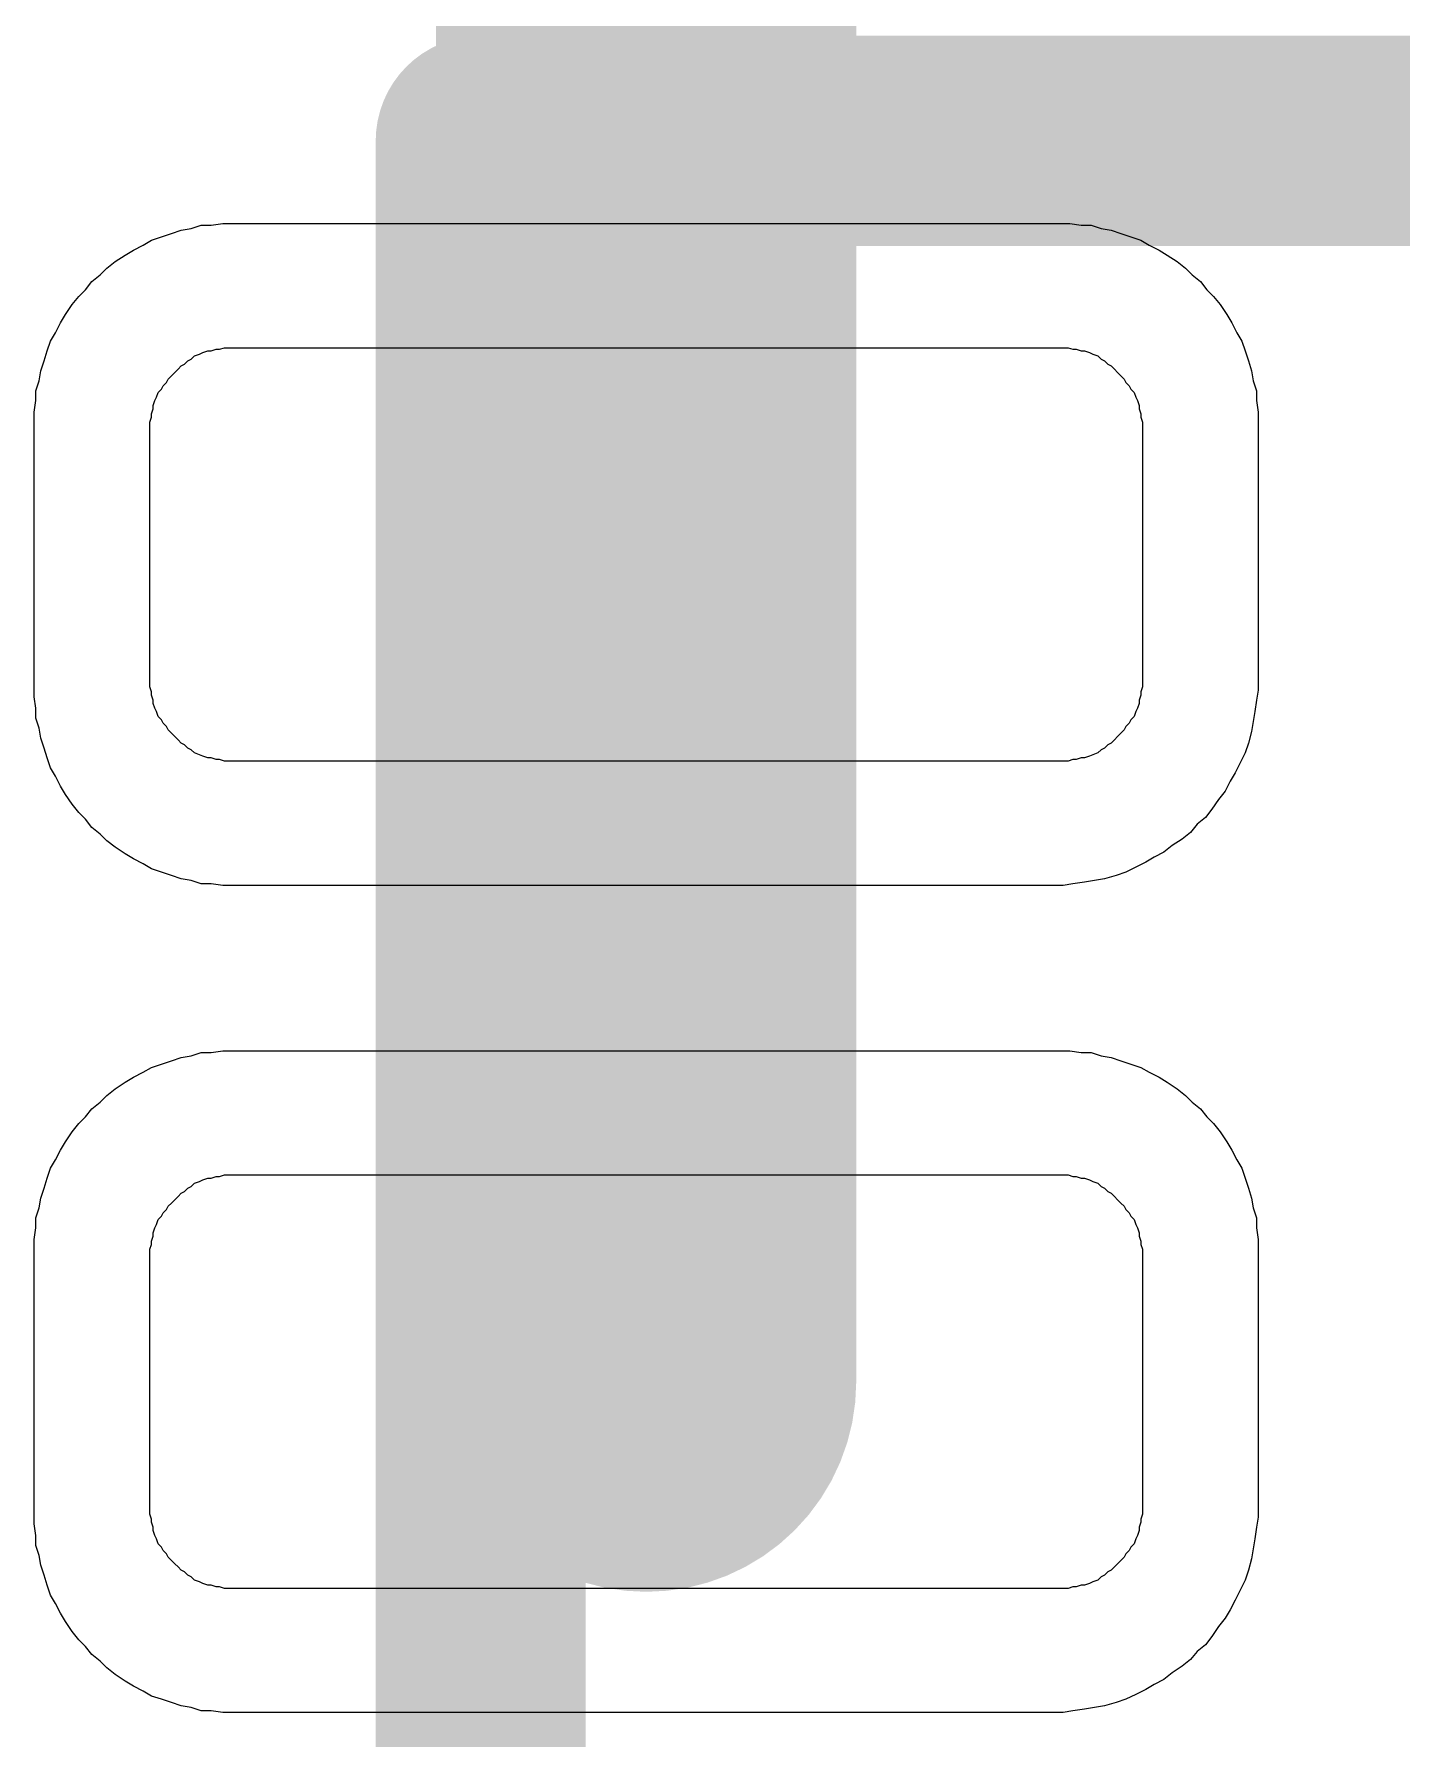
# Model space of a CAD drawing. Header units: inches. Extents: x -0.01 to 1.52, y -0.01 to 0.64.
# Drawn here: x 0.47461 to 0.50716, y 0.38422 to 0.42479 of the extents above; entities that cross this region are included whole.
import ezdxf

# ---------------------------------------------------------------- set-up
doc = ezdxf.new("R2010")
doc.units = ezdxf.units.IN
doc.header["$MEASUREMENT"] = 0
for name, color, linetype in [('Mechanical 13', 56, 'Continuous'), ('Top Layer', 1, 'Continuous'), ('Top Paste', 8, 'Continuous'), ('Top Solder', 216, 'Continuous')]:
    doc.layers.add(name, color=color, linetype=linetype)

# ---------------------------------------------------------------- blocks, each defined once
blk = doc.blocks.new('IC_TPS63900DSKR_16')
at = {"layer": 'Top Layer'}
for points in [[(-0.047244, 0.041339), (-0.043307, 0.041339), (-0.043307, 0.037402), (-0.047244, 0.037402)], [(-0.047244, 0.021653), (-0.043307, 0.021653), (-0.043307, 0.017716), (-0.047244, 0.017716)]]:
    blk.add_hatch(color=1, dxfattribs=at).paths.add_polyline_path(points)
at = {"layer": 'Mechanical 13'}
for points in [[(-0.049213, -0.049213, 0.005, 0.005, 0), (-0.049213, 0.049213, 0.005, 0.005, 0)], [(-0.049213, 0.049213, 0.005, 0.005, 0), (0.049213, 0.049213, 0.005, 0.005, 0)]]:
    blk.add_lwpolyline(points, format="xyseb", dxfattribs=at)
blk.add_lwpolyline([(-0.050463, 0.049213, 0.0025, 0.0025, 1), (-0.047963, 0.049213, 0.0025, 0.0025, 1)], format="xyseb", close=True, dxfattribs=at)
blk.add_lwpolyline([(-0.050463, 0.049213, 0.0025, 0.0025, 1), (-0.047963, 0.049213, 0.0025, 0.0025, 1)], format="xyseb", close=True, dxfattribs=at)
at = {"layer": 'Top Layer'}
for p, q in [((-0.05563, 0.044213), (-0.055512, 0.044252)), ((-0.055512, 0.044252), (-0.055433, 0.044252)), ((-0.055433, 0.044252), (-0.055315, 0.044291)), ((-0.055315, 0.044291), (-0.035236, 0.044291)), ((-0.035236, 0.044291), (-0.035118, 0.044252)), ((-0.035118, 0.044252), (-0.035039, 0.044252)), ((-0.035039, 0.044252), (-0.034921, 0.044213)), ((-0.056417, 0.043779), (-0.056339, 0.043858)), ((-0.056339, 0.043858), (-0.05626, 0.043898)), ((-0.05626, 0.043898), (-0.056181, 0.043976)), ((-0.056181, 0.043976), (-0.056102, 0.044016)), ((-0.056102, 0.044016), (-0.056024, 0.044095)), ((-0.056024, 0.044095), (-0.055905, 0.044134)), ((-0.055905, 0.044134), (-0.055827, 0.044173)), ((-0.055827, 0.044173), (-0.055709, 0.044213)), ((-0.055709, 0.044213), (-0.05563, 0.044213)), ((-0.034921, 0.044213), (-0.034842, 0.044213)), ((-0.034842, 0.044213), (-0.034724, 0.044173)), ((-0.034724, 0.044173), (-0.034646, 0.044134)), ((-0.034646, 0.044134), (-0.034528, 0.044095)), ((-0.034528, 0.044095), (-0.034449, 0.044016)), ((-0.034449, 0.044016), (-0.03437, 0.043976)), ((-0.03437, 0.043976), (-0.034291, 0.043898)), ((-0.034291, 0.043898), (-0.034213, 0.043858)), ((-0.034213, 0.043858), (-0.034134, 0.043779)), ((-0.056772, 0.043386), (-0.056693, 0.043465)), ((-0.056693, 0.043465), (-0.056654, 0.043543)), ((-0.056654, 0.043543), (-0.056575, 0.043622)), ((-0.056575, 0.043622), (-0.056496, 0.043701)), ((-0.056496, 0.043701), (-0.056417, 0.043779)), ((-0.034134, 0.043779), (-0.034055, 0.043701)), ((-0.034055, 0.043701), (-0.033976, 0.043622)), ((-0.033976, 0.043622), (-0.033898, 0.043543)), ((-0.033898, 0.043543), (-0.033858, 0.043465)), ((-0.033858, 0.043465), (-0.033779, 0.043386)), ((-0.057008, 0.042913), (-0.056968, 0.043032)), ((-0.056968, 0.043032), (-0.056929, 0.04311)), ((-0.056929, 0.04311), (-0.05689, 0.043228)), ((-0.05689, 0.043228), (-0.056811, 0.043307)), ((-0.056811, 0.043307), (-0.056772, 0.043386)), ((-0.033779, 0.043386), (-0.03374, 0.043307)), ((-0.03374, 0.043307), (-0.033661, 0.043228)), ((-0.033661, 0.043228), (-0.033622, 0.04311)), ((-0.033622, 0.04311), (-0.033583, 0.043032)), ((-0.033583, 0.043032), (-0.033543, 0.042913)), ((-0.057087, 0.04252), (-0.057047, 0.042638)), ((-0.057047, 0.042716), (-0.057008, 0.042835)), ((-0.057047, 0.042638), (-0.057047, 0.042716)), ((-0.057008, 0.042835), (-0.057008, 0.042913)), ((-0.033543, 0.042913), (-0.033543, 0.042835)), ((-0.033543, 0.042835), (-0.033504, 0.042716)), ((-0.033504, 0.042716), (-0.033504, 0.042638)), ((-0.033504, 0.042638), (-0.033465, 0.04252)), ((-0.057087, 0.042441), (-0.057087, 0.04252)), ((-0.057087, 0.042323), (-0.057087, 0.042441)), ((-0.057087, 0.036417), (-0.057087, 0.042323)), ((-0.033465, 0.04252), (-0.033465, 0.042441)), ((-0.033465, 0.042441), (-0.033465, 0.042323)), ((-0.033465, 0.042323), (-0.033465, 0.036417)), ((-0.057087, 0.036299), (-0.057087, 0.036417)), ((-0.057087, 0.036221), (-0.057087, 0.036299)), ((-0.057047, 0.036102), (-0.057087, 0.036221)), ((-0.033465, 0.036221), (-0.033504, 0.036102)), ((-0.033465, 0.036417), (-0.033465, 0.036299)), ((-0.033465, 0.036299), (-0.033465, 0.036221)), ((-0.057047, 0.036024), (-0.057047, 0.036102)), ((-0.057008, 0.035905), (-0.057047, 0.036024)), ((-0.057008, 0.035827), (-0.057008, 0.035905)), ((-0.056968, 0.035709), (-0.057008, 0.035827)), ((-0.056929, 0.03563), (-0.056968, 0.035709)), ((-0.033583, 0.035709), (-0.033622, 0.03563)), ((-0.033543, 0.035827), (-0.033583, 0.035709)), ((-0.033504, 0.036024), (-0.033543, 0.035905)), ((-0.033543, 0.035905), (-0.033543, 0.035827)), ((-0.033504, 0.036102), (-0.033504, 0.036024)), ((-0.05689, 0.035512), (-0.056929, 0.03563)), ((-0.056811, 0.035433), (-0.05689, 0.035512)), ((-0.056772, 0.035354), (-0.056811, 0.035433)), ((-0.056693, 0.035276), (-0.056772, 0.035354)), ((-0.033779, 0.035354), (-0.033858, 0.035276)), ((-0.03374, 0.035433), (-0.033779, 0.035354)), ((-0.033661, 0.035512), (-0.03374, 0.035433)), ((-0.033622, 0.03563), (-0.033661, 0.035512)), ((-0.056654, 0.035197), (-0.056693, 0.035276)), ((-0.056575, 0.035118), (-0.056654, 0.035197)), ((-0.056496, 0.035039), (-0.056575, 0.035118)), ((-0.056417, 0.034961), (-0.056496, 0.035039)), ((-0.056339, 0.034882), (-0.056417, 0.034961)), ((-0.034134, 0.034961), (-0.034213, 0.034882)), ((-0.034055, 0.035039), (-0.034134, 0.034961)), ((-0.033976, 0.035118), (-0.034055, 0.035039)), ((-0.033898, 0.035197), (-0.033976, 0.035118)), ((-0.033858, 0.035276), (-0.033898, 0.035197)), ((-0.05626, 0.034842), (-0.056339, 0.034882)), ((-0.056181, 0.034764), (-0.05626, 0.034842)), ((-0.056102, 0.034724), (-0.056181, 0.034764)), ((-0.056024, 0.034646), (-0.056102, 0.034724)), ((-0.055905, 0.034606), (-0.056024, 0.034646)), ((-0.055827, 0.034567), (-0.055905, 0.034606)), ((-0.055709, 0.034528), (-0.055827, 0.034567)), ((-0.05563, 0.034528), (-0.055709, 0.034528)), ((-0.055512, 0.034488), (-0.05563, 0.034528)), ((-0.055433, 0.034488), (-0.055512, 0.034488)), ((-0.055315, 0.034449), (-0.055433, 0.034488)), ((-0.035118, 0.034488), (-0.035236, 0.034449)), ((-0.035039, 0.034488), (-0.035118, 0.034488)), ((-0.034921, 0.034528), (-0.035039, 0.034488)), ((-0.034842, 0.034528), (-0.034921, 0.034528)), ((-0.034724, 0.034567), (-0.034842, 0.034528)), ((-0.034646, 0.034606), (-0.034724, 0.034567)), ((-0.034528, 0.034646), (-0.034646, 0.034606)), ((-0.034449, 0.034724), (-0.034528, 0.034646)), ((-0.03437, 0.034764), (-0.034449, 0.034724)), ((-0.034291, 0.034842), (-0.03437, 0.034764)), ((-0.034213, 0.034882), (-0.034291, 0.034842)), ((-0.035236, 0.034449), (-0.055315, 0.034449)), ((-0.056102, 0.024331), (-0.056024, 0.024409)), ((-0.056024, 0.024409), (-0.055905, 0.024449)), ((-0.055905, 0.024449), (-0.055827, 0.024488)), ((-0.055827, 0.024488), (-0.055709, 0.024528)), ((-0.055709, 0.024528), (-0.05563, 0.024528)), ((-0.05563, 0.024528), (-0.055512, 0.024567)), ((-0.055512, 0.024567), (-0.055433, 0.024567)), ((-0.055433, 0.024567), (-0.055315, 0.024606)), ((-0.055315, 0.024606), (-0.035236, 0.024606)), ((-0.035236, 0.024606), (-0.035118, 0.024567)), ((-0.035118, 0.024567), (-0.035039, 0.024567)), ((-0.035039, 0.024567), (-0.034921, 0.024528)), ((-0.034921, 0.024528), (-0.034842, 0.024528)), ((-0.034842, 0.024528), (-0.034724, 0.024488)), ((-0.034724, 0.024488), (-0.034646, 0.024449)), ((-0.034646, 0.024449), (-0.034528, 0.024409)), ((-0.034528, 0.024409), (-0.034449, 0.024331)), ((-0.056654, 0.023858), (-0.056575, 0.023937)), ((-0.056575, 0.023937), (-0.056496, 0.024016)), ((-0.056496, 0.024016), (-0.056417, 0.024095)), ((-0.056417, 0.024095), (-0.056339, 0.024173)), ((-0.056339, 0.024173), (-0.05626, 0.024213)), ((-0.05626, 0.024213), (-0.056181, 0.024291)), ((-0.056181, 0.024291), (-0.056102, 0.024331)), ((-0.034449, 0.024331), (-0.03437, 0.024291)), ((-0.03437, 0.024291), (-0.034291, 0.024213)), ((-0.034291, 0.024213), (-0.034213, 0.024173)), ((-0.034213, 0.024173), (-0.034134, 0.024095)), ((-0.034134, 0.024095), (-0.034055, 0.024016)), ((-0.034055, 0.024016), (-0.033976, 0.023937)), ((-0.033976, 0.023937), (-0.033898, 0.023858)), ((-0.056929, 0.023425), (-0.05689, 0.023543)), ((-0.05689, 0.023543), (-0.056811, 0.023622)), ((-0.056811, 0.023622), (-0.056772, 0.023701)), ((-0.056772, 0.023701), (-0.056693, 0.023779)), ((-0.056693, 0.023779), (-0.056654, 0.023858)), ((-0.033898, 0.023858), (-0.033858, 0.023779)), ((-0.033858, 0.023779), (-0.033779, 0.023701)), ((-0.033779, 0.023701), (-0.03374, 0.023622)), ((-0.03374, 0.023622), (-0.033661, 0.023543)), ((-0.033661, 0.023543), (-0.033622, 0.023425)), ((-0.057047, 0.023031), (-0.057008, 0.02315)), ((-0.057008, 0.023228), (-0.056968, 0.023346)), ((-0.057008, 0.02315), (-0.057008, 0.023228)), ((-0.056968, 0.023346), (-0.056929, 0.023425)), ((-0.033622, 0.023425), (-0.033583, 0.023346)), ((-0.033583, 0.023346), (-0.033543, 0.023228)), ((-0.033543, 0.023228), (-0.033543, 0.02315)), ((-0.033543, 0.02315), (-0.033504, 0.023031)), ((-0.057087, 0.022835), (-0.057047, 0.022953)), ((-0.057087, 0.022756), (-0.057087, 0.022835)), ((-0.057087, 0.022638), (-0.057087, 0.022756)), ((-0.057047, 0.022953), (-0.057047, 0.023031)), ((-0.033504, 0.023031), (-0.033504, 0.022953)), ((-0.033504, 0.022953), (-0.033465, 0.022835)), ((-0.033465, 0.022835), (-0.033465, 0.022756)), ((-0.033465, 0.022756), (-0.033465, 0.022638)), ((-0.057087, 0.016732), (-0.057087, 0.022638)), ((-0.033465, 0.022638), (-0.033465, 0.016732)), ((-0.057087, 0.016614), (-0.057087, 0.016732)), ((-0.033465, 0.016732), (-0.033465, 0.016614)), ((-0.057087, 0.016535), (-0.057087, 0.016614)), ((-0.057047, 0.016417), (-0.057087, 0.016535)), ((-0.057047, 0.016339), (-0.057047, 0.016417)), ((-0.057008, 0.01622), (-0.057047, 0.016339)), ((-0.033504, 0.016339), (-0.033543, 0.01622)), ((-0.033465, 0.016535), (-0.033504, 0.016417)), ((-0.033504, 0.016417), (-0.033504, 0.016339)), ((-0.033465, 0.016614), (-0.033465, 0.016535)), ((-0.057008, 0.016142), (-0.057008, 0.01622)), ((-0.056968, 0.016024), (-0.057008, 0.016142)), ((-0.056929, 0.015945), (-0.056968, 0.016024)), ((-0.05689, 0.015827), (-0.056929, 0.015945)), ((-0.056811, 0.015748), (-0.05689, 0.015827)), ((-0.033661, 0.015827), (-0.03374, 0.015748)), ((-0.033622, 0.015945), (-0.033661, 0.015827)), ((-0.033583, 0.016024), (-0.033622, 0.015945)), ((-0.033543, 0.016142), (-0.033583, 0.016024)), ((-0.033543, 0.01622), (-0.033543, 0.016142)), ((-0.056772, 0.015669), (-0.056811, 0.015748)), ((-0.056693, 0.015591), (-0.056772, 0.015669)), ((-0.056654, 0.015512), (-0.056693, 0.015591)), ((-0.056575, 0.015433), (-0.056654, 0.015512)), ((-0.056496, 0.015354), (-0.056575, 0.015433)), ((-0.033976, 0.015433), (-0.034055, 0.015354)), ((-0.033898, 0.015512), (-0.033976, 0.015433)), ((-0.033858, 0.015591), (-0.033898, 0.015512)), ((-0.033779, 0.015669), (-0.033858, 0.015591)), ((-0.03374, 0.015748), (-0.033779, 0.015669)), ((-0.056417, 0.015276), (-0.056496, 0.015354)), ((-0.056339, 0.015197), (-0.056417, 0.015276)), ((-0.05626, 0.015158), (-0.056339, 0.015197)), ((-0.056181, 0.015079), (-0.05626, 0.015158)), ((-0.056102, 0.015039), (-0.056181, 0.015079)), ((-0.056024, 0.014961), (-0.056102, 0.015039)), ((-0.034449, 0.015039), (-0.034528, 0.014961)), ((-0.03437, 0.015079), (-0.034449, 0.015039)), ((-0.034291, 0.015158), (-0.03437, 0.015079)), ((-0.034213, 0.015197), (-0.034291, 0.015158)), ((-0.034134, 0.015276), (-0.034213, 0.015197)), ((-0.034055, 0.015354), (-0.034134, 0.015276)), ((-0.055905, 0.014921), (-0.056024, 0.014961)), ((-0.055827, 0.014882), (-0.055905, 0.014921)), ((-0.055709, 0.014842), (-0.055827, 0.014882)), ((-0.05563, 0.014842), (-0.055709, 0.014842)), ((-0.055512, 0.014803), (-0.05563, 0.014842)), ((-0.055433, 0.014803), (-0.055512, 0.014803)), ((-0.055315, 0.014764), (-0.055433, 0.014803)), ((-0.035236, 0.014764), (-0.055315, 0.014764)), ((-0.035118, 0.014803), (-0.035236, 0.014764)), ((-0.035039, 0.014803), (-0.035118, 0.014803)), ((-0.034921, 0.014842), (-0.035039, 0.014803)), ((-0.034842, 0.014842), (-0.034921, 0.014842)), ((-0.034724, 0.014882), (-0.034842, 0.014842)), ((-0.034646, 0.014921), (-0.034724, 0.014882)), ((-0.034528, 0.014961), (-0.034646, 0.014921))]:
    blk.add_line(p, q, dxfattribs=at)
at = {"layer": 'Top Paste'}
for p, q in [((-0.05563, 0.044213), (-0.055512, 0.044252)), ((-0.055512, 0.044252), (-0.055433, 0.044252)), ((-0.055433, 0.044252), (-0.055315, 0.044291)), ((-0.055315, 0.044291), (-0.035236, 0.044291)), ((-0.035236, 0.044291), (-0.035118, 0.044252)), ((-0.035118, 0.044252), (-0.035039, 0.044252)), ((-0.035039, 0.044252), (-0.034921, 0.044213)), ((-0.056417, 0.043779), (-0.056339, 0.043858)), ((-0.056339, 0.043858), (-0.05626, 0.043898)), ((-0.05626, 0.043898), (-0.056181, 0.043976)), ((-0.056181, 0.043976), (-0.056102, 0.044016)), ((-0.056102, 0.044016), (-0.056024, 0.044095)), ((-0.056024, 0.044095), (-0.055905, 0.044134)), ((-0.055905, 0.044134), (-0.055827, 0.044173)), ((-0.055827, 0.044173), (-0.055709, 0.044213)), ((-0.055709, 0.044213), (-0.05563, 0.044213)), ((-0.034921, 0.044213), (-0.034842, 0.044213)), ((-0.034842, 0.044213), (-0.034724, 0.044173)), ((-0.034724, 0.044173), (-0.034646, 0.044134)), ((-0.034646, 0.044134), (-0.034528, 0.044095)), ((-0.034528, 0.044095), (-0.034449, 0.044016)), ((-0.034449, 0.044016), (-0.03437, 0.043976)), ((-0.03437, 0.043976), (-0.034291, 0.043898)), ((-0.034291, 0.043898), (-0.034213, 0.043858)), ((-0.034213, 0.043858), (-0.034134, 0.043779)), ((-0.056772, 0.043386), (-0.056693, 0.043465)), ((-0.056693, 0.043465), (-0.056654, 0.043543)), ((-0.056654, 0.043543), (-0.056575, 0.043622)), ((-0.056575, 0.043622), (-0.056496, 0.043701)), ((-0.056496, 0.043701), (-0.056417, 0.043779)), ((-0.034134, 0.043779), (-0.034055, 0.043701)), ((-0.034055, 0.043701), (-0.033976, 0.043622)), ((-0.033976, 0.043622), (-0.033898, 0.043543)), ((-0.033898, 0.043543), (-0.033858, 0.043465)), ((-0.033858, 0.043465), (-0.033779, 0.043386)), ((-0.057008, 0.042913), (-0.056968, 0.043032)), ((-0.056968, 0.043032), (-0.056929, 0.04311)), ((-0.056929, 0.04311), (-0.05689, 0.043228)), ((-0.05689, 0.043228), (-0.056811, 0.043307)), ((-0.056811, 0.043307), (-0.056772, 0.043386)), ((-0.033779, 0.043386), (-0.03374, 0.043307)), ((-0.03374, 0.043307), (-0.033661, 0.043228)), ((-0.033661, 0.043228), (-0.033622, 0.04311)), ((-0.033622, 0.04311), (-0.033583, 0.043032)), ((-0.033583, 0.043032), (-0.033543, 0.042913)), ((-0.057087, 0.04252), (-0.057047, 0.042638)), ((-0.057047, 0.042716), (-0.057008, 0.042835)), ((-0.057047, 0.042638), (-0.057047, 0.042716)), ((-0.057008, 0.042835), (-0.057008, 0.042913)), ((-0.033543, 0.042913), (-0.033543, 0.042835)), ((-0.033543, 0.042835), (-0.033504, 0.042716)), ((-0.033504, 0.042716), (-0.033504, 0.042638)), ((-0.033504, 0.042638), (-0.033465, 0.04252)), ((-0.057087, 0.042441), (-0.057087, 0.04252)), ((-0.057087, 0.042323), (-0.057087, 0.042441)), ((-0.057087, 0.036417), (-0.057087, 0.042323)), ((-0.033465, 0.04252), (-0.033465, 0.042441)), ((-0.033465, 0.042441), (-0.033465, 0.042323)), ((-0.033465, 0.042323), (-0.033465, 0.036417)), ((-0.057087, 0.036299), (-0.057087, 0.036417)), ((-0.057087, 0.036221), (-0.057087, 0.036299)), ((-0.057047, 0.036102), (-0.057087, 0.036221)), ((-0.033465, 0.036221), (-0.033504, 0.036102)), ((-0.033465, 0.036417), (-0.033465, 0.036299)), ((-0.033465, 0.036299), (-0.033465, 0.036221)), ((-0.057047, 0.036024), (-0.057047, 0.036102)), ((-0.057008, 0.035905), (-0.057047, 0.036024)), ((-0.057008, 0.035827), (-0.057008, 0.035905)), ((-0.056968, 0.035709), (-0.057008, 0.035827)), ((-0.056929, 0.03563), (-0.056968, 0.035709)), ((-0.033583, 0.035709), (-0.033622, 0.03563)), ((-0.033543, 0.035827), (-0.033583, 0.035709)), ((-0.033504, 0.036024), (-0.033543, 0.035905)), ((-0.033543, 0.035905), (-0.033543, 0.035827)), ((-0.033504, 0.036102), (-0.033504, 0.036024)), ((-0.05689, 0.035512), (-0.056929, 0.03563)), ((-0.056811, 0.035433), (-0.05689, 0.035512)), ((-0.056772, 0.035354), (-0.056811, 0.035433)), ((-0.056693, 0.035276), (-0.056772, 0.035354)), ((-0.033779, 0.035354), (-0.033858, 0.035276)), ((-0.03374, 0.035433), (-0.033779, 0.035354)), ((-0.033661, 0.035512), (-0.03374, 0.035433)), ((-0.033622, 0.03563), (-0.033661, 0.035512)), ((-0.056654, 0.035197), (-0.056693, 0.035276)), ((-0.056575, 0.035118), (-0.056654, 0.035197)), ((-0.056496, 0.035039), (-0.056575, 0.035118)), ((-0.056417, 0.034961), (-0.056496, 0.035039)), ((-0.056339, 0.034882), (-0.056417, 0.034961)), ((-0.034134, 0.034961), (-0.034213, 0.034882)), ((-0.034055, 0.035039), (-0.034134, 0.034961)), ((-0.033976, 0.035118), (-0.034055, 0.035039)), ((-0.033898, 0.035197), (-0.033976, 0.035118)), ((-0.033858, 0.035276), (-0.033898, 0.035197)), ((-0.05626, 0.034842), (-0.056339, 0.034882)), ((-0.056181, 0.034764), (-0.05626, 0.034842)), ((-0.056102, 0.034724), (-0.056181, 0.034764)), ((-0.056024, 0.034646), (-0.056102, 0.034724)), ((-0.055905, 0.034606), (-0.056024, 0.034646)), ((-0.055827, 0.034567), (-0.055905, 0.034606)), ((-0.055709, 0.034528), (-0.055827, 0.034567)), ((-0.05563, 0.034528), (-0.055709, 0.034528)), ((-0.055512, 0.034488), (-0.05563, 0.034528)), ((-0.055433, 0.034488), (-0.055512, 0.034488)), ((-0.055315, 0.034449), (-0.055433, 0.034488)), ((-0.035118, 0.034488), (-0.035236, 0.034449)), ((-0.035039, 0.034488), (-0.035118, 0.034488)), ((-0.034921, 0.034528), (-0.035039, 0.034488)), ((-0.034842, 0.034528), (-0.034921, 0.034528)), ((-0.034724, 0.034567), (-0.034842, 0.034528)), ((-0.034646, 0.034606), (-0.034724, 0.034567)), ((-0.034528, 0.034646), (-0.034646, 0.034606)), ((-0.034449, 0.034724), (-0.034528, 0.034646)), ((-0.03437, 0.034764), (-0.034449, 0.034724)), ((-0.034291, 0.034842), (-0.03437, 0.034764)), ((-0.034213, 0.034882), (-0.034291, 0.034842)), ((-0.035236, 0.034449), (-0.055315, 0.034449)), ((-0.056102, 0.024331), (-0.056024, 0.024409)), ((-0.056024, 0.024409), (-0.055905, 0.024449)), ((-0.055905, 0.024449), (-0.055827, 0.024488)), ((-0.055827, 0.024488), (-0.055709, 0.024528)), ((-0.055709, 0.024528), (-0.05563, 0.024528)), ((-0.05563, 0.024528), (-0.055512, 0.024567)), ((-0.055512, 0.024567), (-0.055433, 0.024567)), ((-0.055433, 0.024567), (-0.055315, 0.024606)), ((-0.055315, 0.024606), (-0.035236, 0.024606)), ((-0.035236, 0.024606), (-0.035118, 0.024567)), ((-0.035118, 0.024567), (-0.035039, 0.024567)), ((-0.035039, 0.024567), (-0.034921, 0.024528)), ((-0.034921, 0.024528), (-0.034842, 0.024528)), ((-0.034842, 0.024528), (-0.034724, 0.024488)), ((-0.034724, 0.024488), (-0.034646, 0.024449)), ((-0.034646, 0.024449), (-0.034528, 0.024409)), ((-0.034528, 0.024409), (-0.034449, 0.024331)), ((-0.056654, 0.023858), (-0.056575, 0.023937)), ((-0.056575, 0.023937), (-0.056496, 0.024016)), ((-0.056496, 0.024016), (-0.056417, 0.024095)), ((-0.056417, 0.024095), (-0.056339, 0.024173)), ((-0.056339, 0.024173), (-0.05626, 0.024213)), ((-0.05626, 0.024213), (-0.056181, 0.024291)), ((-0.056181, 0.024291), (-0.056102, 0.024331)), ((-0.034449, 0.024331), (-0.03437, 0.024291)), ((-0.03437, 0.024291), (-0.034291, 0.024213)), ((-0.034291, 0.024213), (-0.034213, 0.024173)), ((-0.034213, 0.024173), (-0.034134, 0.024095)), ((-0.034134, 0.024095), (-0.034055, 0.024016)), ((-0.034055, 0.024016), (-0.033976, 0.023937)), ((-0.033976, 0.023937), (-0.033898, 0.023858)), ((-0.056929, 0.023425), (-0.05689, 0.023543)), ((-0.05689, 0.023543), (-0.056811, 0.023622)), ((-0.056811, 0.023622), (-0.056772, 0.023701)), ((-0.056772, 0.023701), (-0.056693, 0.023779)), ((-0.056693, 0.023779), (-0.056654, 0.023858)), ((-0.033898, 0.023858), (-0.033858, 0.023779)), ((-0.033858, 0.023779), (-0.033779, 0.023701)), ((-0.033779, 0.023701), (-0.03374, 0.023622)), ((-0.03374, 0.023622), (-0.033661, 0.023543)), ((-0.033661, 0.023543), (-0.033622, 0.023425)), ((-0.057047, 0.023031), (-0.057008, 0.02315)), ((-0.057008, 0.023228), (-0.056968, 0.023346)), ((-0.057008, 0.02315), (-0.057008, 0.023228)), ((-0.056968, 0.023346), (-0.056929, 0.023425)), ((-0.033622, 0.023425), (-0.033583, 0.023346)), ((-0.033583, 0.023346), (-0.033543, 0.023228)), ((-0.033543, 0.023228), (-0.033543, 0.02315)), ((-0.033543, 0.02315), (-0.033504, 0.023031)), ((-0.057087, 0.022835), (-0.057047, 0.022953)), ((-0.057087, 0.022756), (-0.057087, 0.022835)), ((-0.057087, 0.022638), (-0.057087, 0.022756)), ((-0.057047, 0.022953), (-0.057047, 0.023031)), ((-0.033504, 0.023031), (-0.033504, 0.022953)), ((-0.033504, 0.022953), (-0.033465, 0.022835)), ((-0.033465, 0.022835), (-0.033465, 0.022756)), ((-0.033465, 0.022756), (-0.033465, 0.022638)), ((-0.057087, 0.016732), (-0.057087, 0.022638)), ((-0.033465, 0.022638), (-0.033465, 0.016732)), ((-0.057087, 0.016614), (-0.057087, 0.016732)), ((-0.033465, 0.016732), (-0.033465, 0.016614)), ((-0.057087, 0.016535), (-0.057087, 0.016614)), ((-0.057047, 0.016417), (-0.057087, 0.016535)), ((-0.057047, 0.016339), (-0.057047, 0.016417)), ((-0.057008, 0.01622), (-0.057047, 0.016339)), ((-0.033504, 0.016339), (-0.033543, 0.01622)), ((-0.033465, 0.016535), (-0.033504, 0.016417)), ((-0.033504, 0.016417), (-0.033504, 0.016339)), ((-0.033465, 0.016614), (-0.033465, 0.016535)), ((-0.057008, 0.016142), (-0.057008, 0.01622)), ((-0.056968, 0.016024), (-0.057008, 0.016142)), ((-0.056929, 0.015945), (-0.056968, 0.016024)), ((-0.05689, 0.015827), (-0.056929, 0.015945)), ((-0.056811, 0.015748), (-0.05689, 0.015827)), ((-0.033661, 0.015827), (-0.03374, 0.015748)), ((-0.033622, 0.015945), (-0.033661, 0.015827)), ((-0.033583, 0.016024), (-0.033622, 0.015945)), ((-0.033543, 0.016142), (-0.033583, 0.016024)), ((-0.033543, 0.01622), (-0.033543, 0.016142)), ((-0.056772, 0.015669), (-0.056811, 0.015748)), ((-0.056693, 0.015591), (-0.056772, 0.015669)), ((-0.056654, 0.015512), (-0.056693, 0.015591)), ((-0.056575, 0.015433), (-0.056654, 0.015512)), ((-0.056496, 0.015354), (-0.056575, 0.015433)), ((-0.033976, 0.015433), (-0.034055, 0.015354)), ((-0.033898, 0.015512), (-0.033976, 0.015433)), ((-0.033858, 0.015591), (-0.033898, 0.015512)), ((-0.033779, 0.015669), (-0.033858, 0.015591)), ((-0.03374, 0.015748), (-0.033779, 0.015669)), ((-0.056417, 0.015276), (-0.056496, 0.015354)), ((-0.056339, 0.015197), (-0.056417, 0.015276)), ((-0.05626, 0.015158), (-0.056339, 0.015197)), ((-0.056181, 0.015079), (-0.05626, 0.015158)), ((-0.056102, 0.015039), (-0.056181, 0.015079)), ((-0.056024, 0.014961), (-0.056102, 0.015039)), ((-0.034449, 0.015039), (-0.034528, 0.014961)), ((-0.03437, 0.015079), (-0.034449, 0.015039)), ((-0.034291, 0.015158), (-0.03437, 0.015079)), ((-0.034213, 0.015197), (-0.034291, 0.015158)), ((-0.034134, 0.015276), (-0.034213, 0.015197)), ((-0.034055, 0.015354), (-0.034134, 0.015276)), ((-0.055905, 0.014921), (-0.056024, 0.014961)), ((-0.055827, 0.014882), (-0.055905, 0.014921)), ((-0.055709, 0.014842), (-0.055827, 0.014882)), ((-0.05563, 0.014842), (-0.055709, 0.014842)), ((-0.055512, 0.014803), (-0.05563, 0.014842)), ((-0.055433, 0.014803), (-0.055512, 0.014803)), ((-0.055315, 0.014764), (-0.055433, 0.014803)), ((-0.035236, 0.014764), (-0.055315, 0.014764)), ((-0.035118, 0.014803), (-0.035236, 0.014764)), ((-0.035039, 0.014803), (-0.035118, 0.014803)), ((-0.034921, 0.014842), (-0.035039, 0.014803)), ((-0.034842, 0.014842), (-0.034921, 0.014842)), ((-0.034724, 0.014882), (-0.034842, 0.014842)), ((-0.034646, 0.014921), (-0.034724, 0.014882)), ((-0.034528, 0.014961), (-0.034646, 0.014921))]:
    blk.add_line(p, q, dxfattribs=at)
at = {"layer": 'Top Solder'}
for p, q in [((-0.056575, 0.047008), (-0.056339, 0.047087)), ((-0.056339, 0.047087), (-0.056102, 0.047126)), ((-0.056102, 0.047126), (-0.055866, 0.047205)), ((-0.055866, 0.047205), (-0.05563, 0.047205)), ((-0.05563, 0.047205), (-0.055354, 0.047244)), ((-0.055354, 0.047244), (-0.035197, 0.047244)), ((-0.035197, 0.047244), (-0.034921, 0.047205)), ((-0.034921, 0.047205), (-0.034685, 0.047205)), ((-0.034685, 0.047205), (-0.034449, 0.047126)), ((-0.034449, 0.047126), (-0.034213, 0.047087)), ((-0.034213, 0.047087), (-0.033976, 0.047008)), ((-0.05748, 0.046614), (-0.057244, 0.046732)), ((-0.057244, 0.046732), (-0.057047, 0.04685)), ((-0.057047, 0.04685), (-0.056811, 0.046929)), ((-0.056811, 0.046929), (-0.056575, 0.047008)), ((-0.033976, 0.047008), (-0.03374, 0.046929)), ((-0.03374, 0.046929), (-0.033504, 0.04685)), ((-0.033504, 0.04685), (-0.033307, 0.046732)), ((-0.033307, 0.046732), (-0.033071, 0.046614)), ((-0.05811, 0.046181), (-0.057913, 0.046339)), ((-0.057913, 0.046339), (-0.057677, 0.046496)), ((-0.057677, 0.046496), (-0.05748, 0.046614)), ((-0.033071, 0.046614), (-0.032874, 0.046496)), ((-0.032874, 0.046496), (-0.032638, 0.046339)), ((-0.032638, 0.046339), (-0.032441, 0.046181)), ((-0.058622, 0.045669), (-0.058465, 0.045866)), ((-0.058465, 0.045866), (-0.058268, 0.046024)), ((-0.058268, 0.046024), (-0.05811, 0.046181)), ((-0.032441, 0.046181), (-0.032283, 0.046024)), ((-0.032283, 0.046024), (-0.032087, 0.045866)), ((-0.032087, 0.045866), (-0.031929, 0.045669)), ((-0.058937, 0.045315), (-0.058779, 0.045512)), ((-0.058779, 0.045512), (-0.058622, 0.045669)), ((-0.031929, 0.045669), (-0.031772, 0.045512)), ((-0.031772, 0.045512), (-0.031614, 0.045315)), ((-0.059213, 0.044882), (-0.059095, 0.045079)), ((-0.059095, 0.045079), (-0.058937, 0.045315)), ((-0.031614, 0.045315), (-0.031457, 0.045079)), ((-0.031457, 0.045079), (-0.031339, 0.044882)), ((-0.059449, 0.044449), (-0.059331, 0.044646)), ((-0.059331, 0.044646), (-0.059213, 0.044882)), ((-0.031339, 0.044882), (-0.031221, 0.044646)), ((-0.031221, 0.044646), (-0.031102, 0.044449)), ((-0.059528, 0.044213), (-0.059449, 0.044449)), ((-0.031102, 0.044449), (-0.031024, 0.044213)), ((-0.059685, 0.04374), (-0.059606, 0.043976)), ((-0.059606, 0.043976), (-0.059528, 0.044213)), ((-0.031024, 0.044213), (-0.030945, 0.043976)), ((-0.030945, 0.043976), (-0.030866, 0.04374)), ((-0.059803, 0.043268), (-0.059724, 0.043504)), ((-0.059724, 0.043504), (-0.059685, 0.04374)), ((-0.030866, 0.04374), (-0.030827, 0.043504)), ((-0.030827, 0.043504), (-0.030748, 0.043268)), ((-0.059842, 0.042756), (-0.059803, 0.043032)), ((-0.059803, 0.043032), (-0.059803, 0.043268)), ((-0.030748, 0.043268), (-0.030748, 0.043032)), ((-0.030748, 0.043032), (-0.030709, 0.042756)), ((-0.059842, 0.04252), (-0.059842, 0.042756)), ((-0.030709, 0.042756), (-0.030709, 0.04252)), ((-0.059842, 0.042323), (-0.059842, 0.04252)), ((-0.059842, 0.036221), (-0.059842, 0.042323)), ((-0.030709, 0.04252), (-0.030709, 0.036417)), ((-0.059842, 0.035984), (-0.059842, 0.036221)), ((-0.030709, 0.036142), (-0.030748, 0.035905)), ((-0.030709, 0.036417), (-0.030709, 0.036142)), ((-0.059803, 0.035709), (-0.059842, 0.035984)), ((-0.059803, 0.035472), (-0.059803, 0.035709)), ((-0.030748, 0.035905), (-0.030787, 0.03563)), ((-0.059724, 0.035236), (-0.059803, 0.035472)), ((-0.030827, 0.035394), (-0.030866, 0.035158)), ((-0.030787, 0.03563), (-0.030827, 0.035394)), ((-0.059685, 0.035), (-0.059724, 0.035236)), ((-0.059606, 0.034764), (-0.059685, 0.035)), ((-0.030866, 0.035158), (-0.030945, 0.034882)), ((-0.059528, 0.034528), (-0.059606, 0.034764)), ((-0.059449, 0.034291), (-0.059528, 0.034528)), ((-0.031024, 0.034646), (-0.031142, 0.034409)), ((-0.030945, 0.034882), (-0.031024, 0.034646)), ((-0.059331, 0.034094), (-0.059449, 0.034291)), ((-0.059213, 0.033858), (-0.059331, 0.034094)), ((-0.03126, 0.034173), (-0.031378, 0.033976)), ((-0.031142, 0.034409), (-0.03126, 0.034173)), ((-0.059095, 0.033661), (-0.059213, 0.033858)), ((-0.031496, 0.03374), (-0.031654, 0.033543)), ((-0.031378, 0.033976), (-0.031496, 0.03374)), ((-0.058937, 0.033425), (-0.059095, 0.033661)), ((-0.058779, 0.033228), (-0.058937, 0.033425)), ((-0.031811, 0.033307), (-0.031968, 0.03311)), ((-0.031654, 0.033543), (-0.031811, 0.033307)), ((-0.058622, 0.033071), (-0.058779, 0.033228)), ((-0.058465, 0.032874), (-0.058622, 0.033071)), ((-0.058268, 0.032717), (-0.058465, 0.032874)), ((-0.032165, 0.032953), (-0.032323, 0.032756)), ((-0.031968, 0.03311), (-0.032165, 0.032953)), ((-0.05811, 0.032559), (-0.058268, 0.032717)), ((-0.057913, 0.032402), (-0.05811, 0.032559)), ((-0.03252, 0.032598), (-0.032756, 0.032441)), ((-0.032323, 0.032756), (-0.03252, 0.032598)), ((-0.057677, 0.032244), (-0.057913, 0.032402)), ((-0.05748, 0.032126), (-0.057677, 0.032244)), ((-0.057244, 0.032008), (-0.05748, 0.032126)), ((-0.033189, 0.032165), (-0.033386, 0.032047)), ((-0.032953, 0.032283), (-0.033189, 0.032165)), ((-0.032756, 0.032441), (-0.032953, 0.032283)), ((-0.057047, 0.03189), (-0.057244, 0.032008)), ((-0.056811, 0.031811), (-0.057047, 0.03189)), ((-0.056575, 0.031732), (-0.056811, 0.031811)), ((-0.056339, 0.031654), (-0.056575, 0.031732)), ((-0.056102, 0.031614), (-0.056339, 0.031654)), ((-0.03437, 0.031654), (-0.034606, 0.031614)), ((-0.034094, 0.031732), (-0.03437, 0.031654)), ((-0.033858, 0.031811), (-0.034094, 0.031732)), ((-0.033622, 0.031929), (-0.033858, 0.031811)), ((-0.033386, 0.032047), (-0.033622, 0.031929)), ((-0.055866, 0.031535), (-0.056102, 0.031614)), ((-0.05563, 0.031535), (-0.055866, 0.031535)), ((-0.055354, 0.031496), (-0.05563, 0.031535)), ((-0.035354, 0.031496), (-0.055354, 0.031496)), ((-0.035118, 0.031535), (-0.035354, 0.031496)), ((-0.034842, 0.031575), (-0.035118, 0.031535)), ((-0.034606, 0.031614), (-0.034842, 0.031575)), ((-0.057047, 0.027165), (-0.056811, 0.027244)), ((-0.056811, 0.027244), (-0.056575, 0.027323)), ((-0.056575, 0.027323), (-0.056339, 0.027402)), ((-0.056339, 0.027402), (-0.056102, 0.027441)), ((-0.056102, 0.027441), (-0.055866, 0.02752)), ((-0.055866, 0.02752), (-0.05563, 0.02752)), ((-0.05563, 0.02752), (-0.055354, 0.027559)), ((-0.055354, 0.027559), (-0.035197, 0.027559)), ((-0.035197, 0.027559), (-0.034921, 0.02752)), ((-0.034921, 0.02752), (-0.034685, 0.02752)), ((-0.034685, 0.02752), (-0.034449, 0.027441)), ((-0.034449, 0.027441), (-0.034213, 0.027402)), ((-0.034213, 0.027402), (-0.033976, 0.027323)), ((-0.033976, 0.027323), (-0.03374, 0.027244)), ((-0.03374, 0.027244), (-0.033504, 0.027165)), ((-0.057913, 0.026654), (-0.057677, 0.026811)), ((-0.057677, 0.026811), (-0.05748, 0.026929)), ((-0.05748, 0.026929), (-0.057244, 0.027047)), ((-0.057244, 0.027047), (-0.057047, 0.027165)), ((-0.033504, 0.027165), (-0.033307, 0.027047)), ((-0.033307, 0.027047), (-0.033071, 0.026929)), ((-0.033071, 0.026929), (-0.032874, 0.026811)), ((-0.032874, 0.026811), (-0.032638, 0.026654)), ((-0.058268, 0.026339), (-0.05811, 0.026496)), ((-0.05811, 0.026496), (-0.057913, 0.026654)), ((-0.032638, 0.026654), (-0.032441, 0.026496)), ((-0.032441, 0.026496), (-0.032283, 0.026339)), ((-0.058779, 0.025827), (-0.058622, 0.025984)), ((-0.058622, 0.025984), (-0.058465, 0.026181)), ((-0.058465, 0.026181), (-0.058268, 0.026339)), ((-0.032283, 0.026339), (-0.032087, 0.026181)), ((-0.032087, 0.026181), (-0.031929, 0.025984)), ((-0.031929, 0.025984), (-0.031772, 0.025827)), ((-0.059095, 0.025394), (-0.058937, 0.02563)), ((-0.058937, 0.02563), (-0.058779, 0.025827)), ((-0.031772, 0.025827), (-0.031614, 0.02563)), ((-0.031614, 0.02563), (-0.031457, 0.025394)), ((-0.059331, 0.024961), (-0.059213, 0.025197)), ((-0.059213, 0.025197), (-0.059095, 0.025394)), ((-0.031457, 0.025394), (-0.031339, 0.025197)), ((-0.031339, 0.025197), (-0.031221, 0.024961)), ((-0.059528, 0.024528), (-0.059449, 0.024764)), ((-0.059449, 0.024764), (-0.059331, 0.024961)), ((-0.031221, 0.024961), (-0.031102, 0.024764)), ((-0.031102, 0.024764), (-0.031024, 0.024528)), ((-0.059606, 0.024291), (-0.059528, 0.024528)), ((-0.031024, 0.024528), (-0.030945, 0.024291)), ((-0.059724, 0.023819), (-0.059685, 0.024055)), ((-0.059685, 0.024055), (-0.059606, 0.024291)), ((-0.030945, 0.024291), (-0.030866, 0.024055)), ((-0.030866, 0.024055), (-0.030827, 0.023819)), ((-0.059803, 0.023583), (-0.059724, 0.023819)), ((-0.059803, 0.023346), (-0.059803, 0.023583)), ((-0.030827, 0.023819), (-0.030748, 0.023583)), ((-0.030748, 0.023583), (-0.030748, 0.023346)), ((-0.059842, 0.023071), (-0.059803, 0.023346)), ((-0.030748, 0.023346), (-0.030709, 0.023071)), ((-0.059842, 0.022835), (-0.059842, 0.023071)), ((-0.059842, 0.022638), (-0.059842, 0.022835)), ((-0.030709, 0.023071), (-0.030709, 0.022835)), ((-0.030709, 0.022835), (-0.030709, 0.016732)), ((-0.059842, 0.016535), (-0.059842, 0.022638)), ((-0.030709, 0.016732), (-0.030709, 0.016457)), ((-0.059842, 0.016299), (-0.059842, 0.016535)), ((-0.059803, 0.016024), (-0.059842, 0.016299)), ((-0.030709, 0.016457), (-0.030748, 0.01622)), ((-0.059803, 0.015787), (-0.059803, 0.016024)), ((-0.030787, 0.015945), (-0.030827, 0.015709)), ((-0.030748, 0.01622), (-0.030787, 0.015945)), ((-0.059724, 0.015551), (-0.059803, 0.015787)), ((-0.059685, 0.015315), (-0.059724, 0.015551)), ((-0.030866, 0.015472), (-0.030945, 0.015197)), ((-0.030827, 0.015709), (-0.030866, 0.015472)), ((-0.059606, 0.015079), (-0.059685, 0.015315)), ((-0.059528, 0.014842), (-0.059606, 0.015079)), ((-0.030945, 0.015197), (-0.031024, 0.014961)), ((-0.059449, 0.014606), (-0.059528, 0.014842)), ((-0.059331, 0.014409), (-0.059449, 0.014606)), ((-0.031142, 0.014724), (-0.03126, 0.014488)), ((-0.031024, 0.014961), (-0.031142, 0.014724)), ((-0.059213, 0.014173), (-0.059331, 0.014409)), ((-0.031378, 0.014252), (-0.031496, 0.014055)), ((-0.03126, 0.014488), (-0.031378, 0.014252)), ((-0.059095, 0.013976), (-0.059213, 0.014173)), ((-0.058937, 0.01374), (-0.059095, 0.013976)), ((-0.031654, 0.013858), (-0.031811, 0.013622)), ((-0.031496, 0.014055), (-0.031654, 0.013858)), ((-0.058779, 0.013543), (-0.058937, 0.01374)), ((-0.058622, 0.013386), (-0.058779, 0.013543)), ((-0.031968, 0.013425), (-0.032165, 0.013268)), ((-0.031811, 0.013622), (-0.031968, 0.013425)), ((-0.058465, 0.013189), (-0.058622, 0.013386)), ((-0.058268, 0.013031), (-0.058465, 0.013189)), ((-0.05811, 0.012874), (-0.058268, 0.013031)), ((-0.032323, 0.013071), (-0.03252, 0.012913)), ((-0.032165, 0.013268), (-0.032323, 0.013071)), ((-0.057913, 0.012717), (-0.05811, 0.012874)), ((-0.057677, 0.012559), (-0.057913, 0.012717)), ((-0.032953, 0.012598), (-0.033189, 0.01248)), ((-0.032756, 0.012756), (-0.032953, 0.012598)), ((-0.03252, 0.012913), (-0.032756, 0.012756)), ((-0.05748, 0.012441), (-0.057677, 0.012559)), ((-0.057244, 0.012323), (-0.05748, 0.012441)), ((-0.057047, 0.012205), (-0.057244, 0.012323)), ((-0.056811, 0.012126), (-0.057047, 0.012205)), ((-0.033622, 0.012244), (-0.033858, 0.012126)), ((-0.033386, 0.012362), (-0.033622, 0.012244)), ((-0.033189, 0.01248), (-0.033386, 0.012362)), ((-0.056575, 0.012047), (-0.056811, 0.012126)), ((-0.056339, 0.011968), (-0.056575, 0.012047)), ((-0.056102, 0.011929), (-0.056339, 0.011968)), ((-0.055866, 0.01185), (-0.056102, 0.011929)), ((-0.05563, 0.01185), (-0.055866, 0.01185)), ((-0.055354, 0.011811), (-0.05563, 0.01185)), ((-0.035354, 0.011811), (-0.055354, 0.011811)), ((-0.035118, 0.01185), (-0.035354, 0.011811)), ((-0.034842, 0.01189), (-0.035118, 0.01185)), ((-0.034606, 0.011929), (-0.034842, 0.01189)), ((-0.03437, 0.011968), (-0.034606, 0.011929)), ((-0.034094, 0.012047), (-0.03437, 0.011968)), ((-0.033858, 0.012126), (-0.034094, 0.012047))]:
    blk.add_line(p, q, dxfattribs=at)

msp = doc.modelspace()

# ---------------------------------------------------------------- linework, layer by layer
at = {"layer": 'Top Layer'}
msp.add_lwpolyline([(0.489173, 0.392717, 0.01, 0.01, 0), (0.489173, 0.443583, 0.01, 0.01, 0)], format="xyseb", dxfattribs=at)
msp.add_lwpolyline([(0.486673, 0.392717, 0.005, 0.005, 1), (0.491673, 0.392717, 0.005, 0.005, 1)], format="xyseb", close=True, dxfattribs=at)

# ---------------------------------------------------------------- block references
msp.add_blockref('IC_TPS63900DSKR_16', (0.534449, 0.373032))

doc.saveas('drawing.dxf')
